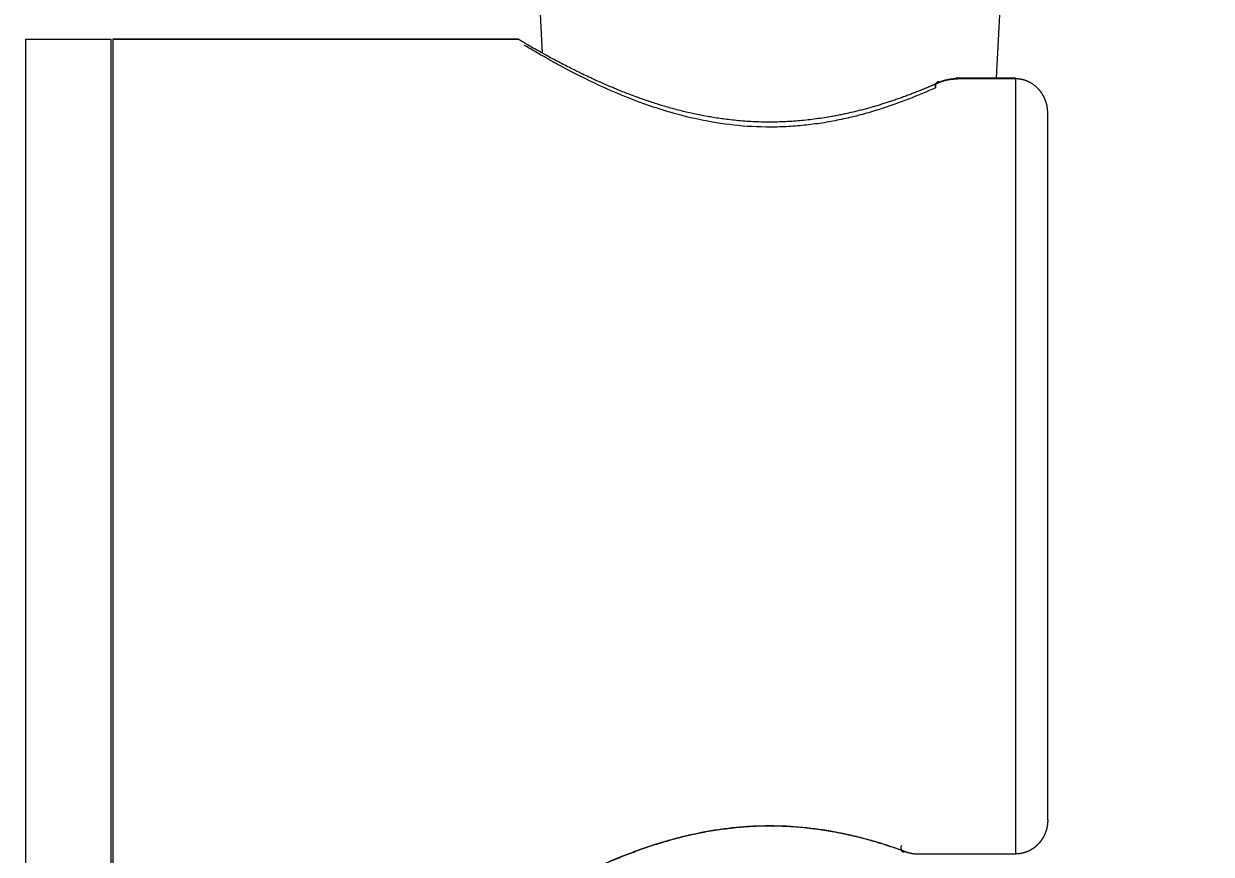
# Model space of a CAD drawing. Header units: millimetres. Extents: x 8883 to 11259, y -10160 to -6800.
# Drawn here: x 9700.2 to 9755.7, y -8601.6 to -8562.7 of the extents above; entities that cross this region are included whole.
import ezdxf

# ---------------------------------------------------------------- set-up
doc = ezdxf.new("R2010")
doc.units = ezdxf.units.MM
doc.layers.add('DIM', color=5, linetype='Continuous', lineweight=13)
doc.styles.add('ARIAL', font='arial.ttf')
doc.dimstyles.get("Standard").update_dxf_attribs({"dimtxt": 15, "dimasz": 15, "dimexe": 0.18, "dimexo": 0.0625, "dimgap": 4, "dimtad": 0, "dimdec": 1, "dimdsep": 46, "dimtxsty": 'ARIAL', "dimcen": 0, "dimclrd": 5, "dimclre": 5, "dimclrt": 5, "dimadec": 0, "dimazin": 0, "dimtfac": 1, "dimtdec": 1, "dimtofl": 0, "dimtmove": 0, "dimatfit": 3, "dimfxl": 1, "dimtolj": 1, "dimtzin": 0, "dimarcsym": 0})

# ---------------------------------------------------------------- blocks, each defined once
blk = doc.blocks.new('*D185')
at = {"layer": 'Defpoints', "color": 0, "transparency": 16777216}
for p in [(9678.596, -7626.145), (9989.37, -9683.127), (10114.894, -9683.127)]:
    blk.add_point(p, dxfattribs=at)
at = {"layer": 'DIM', "color": 5, "lineweight": -2, "transparency": 16777216}
for p, q in [((9678.658, -7626.145), (10115.074, -7626.145)), ((10114.894, -7644.145), (10114.894, -8614.508)), ((10114.894, -9665.127), (10114.894, -8694.764)), ((9989.433, -9683.127), (10115.074, -9683.127))]:
    blk.add_line(p, q, dxfattribs=at)
at = {"layer": 'DIM', "color": 5, "transparency": 16777216}
for points in [[(10111.894, -7644.145), (10117.894, -7644.145), (10114.894, -7626.145)], [(10111.894, -9665.127), (10117.894, -9665.127), (10114.894, -9683.127)]]:
    blk.add_solid(points, dxfattribs=at)
at = {"layer": 'DIM', "color": 5, "transparency": 16777216, "insert": (10114.894, -8654.636), "char_height": 18, "attachment_point": 5, "rotation": 90, "style": 'ARIAL'}
blk.add_mtext('\\A1;(2280)', dxfattribs=at)

msp = doc.modelspace()

# ---------------------------------------------------------------- linework, layer by layer
at = {"linetype": 'Continuous', "lineweight": 18}
for p, q in [((9724.454, -8564.111), (9724.324, -8561.673)), ((9745.865, -8561.712), (9745.674, -8565.279)), ((9700.246, -8563.445), (9704.246, -8563.445)), ((9700.246, -8563.445), (9700.246, -8603.445)), ((9704.246, -8563.445), (9704.246, -8603.445)), ((9723.305, -8563.445), (9704.346, -8563.445)), ((9704.346, -8563.445), (9704.346, -8603.445)), ((9704.346, -8563.445), (9723.305, -8563.445)), ((9704.346, -8563.445), (9704.346, -8603.445)), ((9746.078, -8565.279), (9743.784, -8565.279)), ((9746.078, -8565.279), (9743.846, -8565.279)), ((9746.625, -8565.279), (9746.078, -8565.279)), ((9746.625, -8565.279), (9746.078, -8565.279)), ((9742.124, -8601.584), (9746.596, -8601.584))]:
    msp.add_line(p, q, dxfattribs=at)
at = {"linetype": 'Continuous', "lineweight": 13}
for p, q in [((9746.596, -8565.307), (9743.873, -8565.307)), ((9746.596, -8565.307), (9743.873, -8565.307)), ((9746.596, -8601.584), (9746.596, -8565.307)), ((9746.596, -8601.584), (9746.596, -8565.307)), ((9742.124, -8601.584), (9746.596, -8601.584))]:
    msp.add_line(p, q, dxfattribs=at)
at = {"linetype": 'Continuous', "lineweight": 18}
for points, knots in [([(9743.051, -8565.461), (9743.037, -8565.467), (9743.009, -8565.48), (9742.967, -8565.498), (9742.924, -8565.517), (9742.882, -8565.536), (9742.839, -8565.554), (9742.797, -8565.573), (9742.754, -8565.591), (9742.711, -8565.61), (9742.668, -8565.628), (9742.625, -8565.647), (9742.582, -8565.665), (9742.538, -8565.684), (9742.495, -8565.702), (9742.451, -8565.72), (9742.407, -8565.739), (9742.363, -8565.757), (9742.319, -8565.775), (9742.275, -8565.793), (9742.231, -8565.812), (9742.186, -8565.83), (9742.141, -8565.848), (9742.097, -8565.866), (9742.002, -8565.903), (9741.857, -8565.961), (9741.657, -8566.037), (9741.454, -8566.113), (9741.248, -8566.188), (9741.04, -8566.261), (9740.834, -8566.332), (9740.63, -8566.4), (9740.421, -8566.467), (9740.208, -8566.533), (9739.989, -8566.598), (9739.769, -8566.661), (9739.548, -8566.722), (9739.326, -8566.78), (9739.103, -8566.835), (9738.878, -8566.888), (9738.653, -8566.939), (9738.426, -8566.986), (9738.198, -8567.031), (9737.969, -8567.073), (9737.564, -8567.142), (9736.979, -8567.225), (9736.212, -8567.297), (9735.444, -8567.334), (9734.677, -8567.333), (9733.91, -8567.295), (9733.298, -8567.235), (9732.839, -8567.176), (9732.532, -8567.13), (9732.228, -8567.08), (9731.925, -8567.024), (9731.625, -8566.964), (9731.327, -8566.898), (9731.031, -8566.828), (9730.738, -8566.753), (9730.446, -8566.674), (9730.157, -8566.591), (9729.87, -8566.504), (9729.586, -8566.413), (9729.303, -8566.318), (9729.023, -8566.22), (9728.745, -8566.118), (9728.47, -8566.014), (9728.161, -8565.894), (9727.825, -8565.757), (9727.465, -8565.606), (9727.118, -8565.453), (9726.784, -8565.302), (9726.461, -8565.15), (9726.151, -8565.001), (9725.854, -8564.853), (9725.559, -8564.704), (9725.27, -8564.554), (9724.991, -8564.406), (9724.733, -8564.267), (9724.495, -8564.136), (9724.278, -8564.014), (9724.134, -8563.933), (9724.051, -8563.885), (9724.018, -8563.866), (9723.986, -8563.848), (9723.954, -8563.83), (9723.924, -8563.812), (9723.894, -8563.795), (9723.865, -8563.778), (9723.837, -8563.762), (9723.809, -8563.746), (9723.782, -8563.73), (9723.756, -8563.715), (9723.731, -8563.7), (9723.706, -8563.686), (9723.682, -8563.671), (9723.659, -8563.658), (9723.636, -8563.645), (9723.615, -8563.632), (9723.594, -8563.619), (9723.573, -8563.607), (9723.554, -8563.596), (9723.535, -8563.585), (9723.517, -8563.574), (9723.5, -8563.563), (9723.483, -8563.554), (9723.467, -8563.544), (9723.452, -8563.535), (9723.438, -8563.526), (9723.424, -8563.518), (9723.411, -8563.51), (9723.399, -8563.503), (9723.388, -8563.496), (9723.377, -8563.49), (9723.367, -8563.484), (9723.358, -8563.478), (9723.349, -8563.473), (9723.342, -8563.468), (9723.335, -8563.464), (9723.328, -8563.46), (9723.323, -8563.456), (9723.318, -8563.454), (9723.314, -8563.451), (9723.311, -8563.449), (9723.308, -8563.447), (9723.306, -8563.446), (9723.305, -8563.446), (9723.305, -8563.445), (9723.305, -8563.445)], [0, 0, 0, 0, 0.002135, 0.004267, 0.006396, 0.008523, 0.010648, 0.01277, 0.014889, 0.017007, 0.019122, 0.021235, 0.023345, 0.025454, 0.02756, 0.029664, 0.031767, 0.033867, 0.035965, 0.038061, 0.040156, 0.042248, 0.044339, 0.046428, 0.048515, 0.057523, 0.06656, 0.075632, 0.08474, 0.093773, 0.102615, 0.11127, 0.119742, 0.128734, 0.137665, 0.146539, 0.155361, 0.164133, 0.172861, 0.181549, 0.1902, 0.19882, 0.207412, 0.21598, 0.22453, 0.252624, 0.280271, 0.307646, 0.334926, 0.362294, 0.389927, 0.401219, 0.412511, 0.423814, 0.435139, 0.446497, 0.457898, 0.469352, 0.480869, 0.492459, 0.504133, 0.5159, 0.527768, 0.539749, 0.551849, 0.564079, 0.576445, 0.588957, 0.606397, 0.623792, 0.641164, 0.658534, 0.675926, 0.693359, 0.710857, 0.72844, 0.747899, 0.76721, 0.786403, 0.80551, 0.824561, 0.84359, 0.847042, 0.850489, 0.853931, 0.857368, 0.8608, 0.864228, 0.867651, 0.87107, 0.874486, 0.877897, 0.881306, 0.884711, 0.888112, 0.891511, 0.894908, 0.898302, 0.901693, 0.905083, 0.90847, 0.911856, 0.915241, 0.918624, 0.922007, 0.925388, 0.928769, 0.93215, 0.93553, 0.938911, 0.942292, 0.945673, 0.949054, 0.952437, 0.955821, 0.959206, 0.962592, 0.96598, 0.96937, 0.972762, 0.976157, 0.979554, 0.982954, 0.986356, 0.989762, 0.993171, 0.996584, 1, 1, 1, 1]), ([(9743.051, -8565.461), (9743.037, -8565.467), (9743.009, -8565.48), (9742.967, -8565.498), (9742.924, -8565.517), (9742.882, -8565.536), (9742.839, -8565.554), (9742.797, -8565.573), (9742.754, -8565.591), (9742.711, -8565.61), (9742.668, -8565.628), (9742.625, -8565.647), (9742.582, -8565.665), (9742.538, -8565.684), (9742.495, -8565.702), (9742.451, -8565.72), (9742.407, -8565.739), (9742.363, -8565.757), (9742.319, -8565.775), (9742.275, -8565.793), (9742.231, -8565.812), (9742.186, -8565.83), (9742.141, -8565.848), (9742.097, -8565.866), (9742.002, -8565.903), (9741.857, -8565.961), (9741.657, -8566.037), (9741.454, -8566.113), (9741.248, -8566.188), (9741.04, -8566.261), (9740.834, -8566.332), (9740.63, -8566.4), (9740.421, -8566.467), (9740.208, -8566.533), (9739.989, -8566.598), (9739.769, -8566.661), (9739.548, -8566.722), (9739.326, -8566.78), (9739.103, -8566.835), (9738.878, -8566.888), (9738.653, -8566.939), (9738.426, -8566.986), (9738.198, -8567.031), (9737.969, -8567.073), (9737.564, -8567.142), (9736.979, -8567.225), (9736.212, -8567.297), (9735.444, -8567.334), (9734.677, -8567.333), (9733.91, -8567.295), (9733.298, -8567.235), (9732.839, -8567.176), (9732.532, -8567.13), (9732.228, -8567.08), (9731.925, -8567.024), (9731.625, -8566.964), (9731.327, -8566.898), (9731.031, -8566.828), (9730.738, -8566.753), (9730.446, -8566.674), (9730.157, -8566.591), (9729.87, -8566.504), (9729.586, -8566.413), (9729.303, -8566.318), (9729.023, -8566.22), (9728.745, -8566.118), (9728.47, -8566.014), (9728.161, -8565.894), (9727.825, -8565.757), (9727.465, -8565.606), (9727.118, -8565.453), (9726.783, -8565.301), (9726.461, -8565.15), (9726.151, -8565.001), (9725.853, -8564.853), (9725.559, -8564.703), (9725.27, -8564.554), (9724.991, -8564.406), (9724.733, -8564.267), (9724.495, -8564.136), (9724.277, -8564.014), (9724.134, -8563.933), (9724.05, -8563.885), (9724.018, -8563.866), (9723.986, -8563.848), (9723.954, -8563.83), (9723.924, -8563.812), (9723.894, -8563.795), (9723.865, -8563.778), (9723.837, -8563.762), (9723.809, -8563.746), (9723.782, -8563.73), (9723.756, -8563.715), (9723.73, -8563.7), (9723.706, -8563.685), (9723.682, -8563.671), (9723.659, -8563.658), (9723.636, -8563.645), (9723.615, -8563.632), (9723.594, -8563.619), (9723.573, -8563.607), (9723.554, -8563.596), (9723.535, -8563.585), (9723.517, -8563.574), (9723.5, -8563.563), (9723.483, -8563.554), (9723.467, -8563.544), (9723.452, -8563.535), (9723.438, -8563.526), (9723.424, -8563.518), (9723.411, -8563.51), (9723.399, -8563.503), (9723.388, -8563.496), (9723.377, -8563.49), (9723.367, -8563.484), (9723.358, -8563.478), (9723.349, -8563.473), (9723.342, -8563.468), (9723.335, -8563.464), (9723.328, -8563.46), (9723.323, -8563.456), (9723.318, -8563.454), (9723.314, -8563.451), (9723.311, -8563.449), (9723.308, -8563.447), (9723.306, -8563.446), (9723.305, -8563.446), (9723.305, -8563.445), (9723.305, -8563.445)], [0, 0, 0, 0, 0.002135, 0.004267, 0.006396, 0.008523, 0.010648, 0.01277, 0.014889, 0.017007, 0.019122, 0.021235, 0.023345, 0.025454, 0.02756, 0.029664, 0.031767, 0.033867, 0.035965, 0.038061, 0.040156, 0.042248, 0.044339, 0.046428, 0.048515, 0.057522, 0.06656, 0.075631, 0.08474, 0.093772, 0.102615, 0.11127, 0.119742, 0.128734, 0.137665, 0.146539, 0.155361, 0.164133, 0.172861, 0.181549, 0.1902, 0.198819, 0.207411, 0.21598, 0.22453, 0.252624, 0.280271, 0.307646, 0.334926, 0.362294, 0.389927, 0.401218, 0.41251, 0.423814, 0.435139, 0.446497, 0.457897, 0.469351, 0.480868, 0.492459, 0.504132, 0.515899, 0.527768, 0.539748, 0.551849, 0.564078, 0.576445, 0.588957, 0.606398, 0.623795, 0.641168, 0.658541, 0.675934, 0.693369, 0.710868, 0.728453, 0.747913, 0.767225, 0.786418, 0.805526, 0.824578, 0.843608, 0.84706, 0.850506, 0.853947, 0.857384, 0.860815, 0.864243, 0.867666, 0.871085, 0.8745, 0.877911, 0.881319, 0.884723, 0.888125, 0.891523, 0.894919, 0.898313, 0.901704, 0.905093, 0.90848, 0.911866, 0.91525, 0.918633, 0.922015, 0.925397, 0.928777, 0.932157, 0.935537, 0.938917, 0.942298, 0.945679, 0.94906, 0.952442, 0.955825, 0.95921, 0.962596, 0.965984, 0.969374, 0.972765, 0.976159, 0.979556, 0.982955, 0.986358, 0.989763, 0.993172, 0.996584, 1, 1, 1, 1]), ([(9742.847, -8565.721), (9742.449, -8565.901), (9742.025, -8566.082), (9741.13, -8566.429), (9740.66, -8566.597), (9739.924, -8566.828), (9739.674, -8566.901), (9739.163, -8567.039), (9738.903, -8567.104), (9738.375, -8567.222), (9738.107, -8567.276), (9737.564, -8567.371), (9737.289, -8567.413), (9736.733, -8567.481), (9736.453, -8567.508), (9735.89, -8567.548), (9735.607, -8567.56), (9734.756, -8567.572), (9734.188, -8567.549), (9733.068, -8567.443), (9732.516, -8567.36), (9731.443, -8567.147), (9730.922, -8567.017), (9730.169, -8566.798), (9729.923, -8566.721), (9729.442, -8566.562), (9729.207, -8566.479), (9728.518, -8566.224), (9728.081, -8566.045), (9727.257, -8565.686), (9726.87, -8565.505), (9726.151, -8565.153), (9725.818, -8564.982), (9725.365, -8564.742), (9725.222, -8564.664), (9724.952, -8564.516), (9724.698, -8564.375), (9724.479, -8564.25), (9724.278, -8564.134), (9724.186, -8564.081), (9723.94, -8563.937), (9723.815, -8563.862), (9723.647, -8563.762), (9723.605, -8563.736), (9723.605, -8563.736)], [0, 0, 0, 0, 0.0625, 0.0625, 0.125, 0.125, 0.15625, 0.15625, 0.1875, 0.1875, 0.21875, 0.21875, 0.25, 0.25, 0.28125, 0.28125, 0.3125, 0.3125, 0.375, 0.375, 0.4375, 0.4375, 0.5, 0.5, 0.53125, 0.53125, 0.5625, 0.5625, 0.625, 0.625, 0.6875, 0.6875, 0.75, 0.75, 0.78125, 0.78125, 0.8125, 0.84375, 0.84375, 0.875, 0.875, 0.9375, 0.9375, 1, 1, 1, 1]), ([(9742.847, -8565.721), (9742.449, -8565.901), (9742.025, -8566.082), (9741.13, -8566.429), (9740.66, -8566.597), (9739.924, -8566.828), (9739.674, -8566.901), (9739.163, -8567.039), (9738.903, -8567.104), (9738.375, -8567.222), (9738.107, -8567.276), (9737.564, -8567.371), (9737.289, -8567.413), (9736.733, -8567.481), (9736.453, -8567.508), (9735.89, -8567.548), (9735.607, -8567.56), (9734.756, -8567.572), (9734.188, -8567.549), (9733.068, -8567.443), (9732.516, -8567.36), (9731.443, -8567.147), (9730.922, -8567.017), (9730.169, -8566.798), (9729.923, -8566.721), (9729.442, -8566.562), (9729.207, -8566.479), (9728.518, -8566.224), (9728.081, -8566.045), (9727.257, -8565.686), (9726.87, -8565.505), (9726.151, -8565.153), (9725.818, -8564.982), (9725.365, -8564.742), (9725.222, -8564.664), (9724.952, -8564.516), (9724.698, -8564.375), (9724.479, -8564.25), (9724.278, -8564.134), (9724.186, -8564.081), (9723.94, -8563.937), (9723.815, -8563.862), (9723.647, -8563.762), (9723.605, -8563.736), (9723.605, -8563.736)], [0, 0, 0, 0, 0.0625, 0.0625, 0.125, 0.125, 0.15625, 0.15625, 0.1875, 0.1875, 0.21875, 0.21875, 0.25, 0.25, 0.28125, 0.28125, 0.3125, 0.3125, 0.375, 0.375, 0.4375, 0.4375, 0.5, 0.5, 0.53125, 0.53125, 0.5625, 0.5625, 0.625, 0.625, 0.6875, 0.6875, 0.75, 0.75, 0.78125, 0.78125, 0.8125, 0.84375, 0.84375, 0.875, 0.875, 0.9375, 0.9375, 1, 1, 1, 1]), ([(9743.051, -8565.461), (9743.054, -8565.459), (9743.063, -8565.456), (9743.078, -8565.449), (9743.098, -8565.441), (9743.123, -8565.431), (9743.152, -8565.42), (9743.188, -8565.408), (9743.231, -8565.395), (9743.281, -8565.381), (9743.333, -8565.368), (9743.382, -8565.357), (9743.423, -8565.349), (9743.458, -8565.342), (9743.489, -8565.337), (9743.52, -8565.333), (9743.551, -8565.328), (9743.582, -8565.324), (9743.614, -8565.321), (9743.646, -8565.318), (9743.678, -8565.315), (9743.71, -8565.313), (9743.742, -8565.311), (9743.775, -8565.309), (9743.807, -8565.308), (9743.84, -8565.307), (9743.862, -8565.307), (9743.873, -8565.307)], [0, 0, 0, 0, 0.016713, 0.039871, 0.069465, 0.105483, 0.147907, 0.196718, 0.251893, 0.323236, 0.38877, 0.448526, 0.502537, 0.538138, 0.573723, 0.609292, 0.644848, 0.68039, 0.71592, 0.75144, 0.786951, 0.822455, 0.857957, 0.89346, 0.928967, 0.964481, 1, 1, 1, 1]), ([(9743.873, -8565.307), (9743.866, -8565.307), (9743.853, -8565.307), (9743.834, -8565.307), (9743.815, -8565.308), (9743.796, -8565.308), (9743.777, -8565.309), (9743.758, -8565.309), (9743.739, -8565.31), (9743.721, -8565.311), (9743.703, -8565.312), (9743.684, -8565.313), (9743.666, -8565.314), (9743.648, -8565.316), (9743.631, -8565.317), (9743.613, -8565.319), (9743.596, -8565.321), (9743.578, -8565.322), (9743.561, -8565.324), (9743.544, -8565.326), (9743.528, -8565.329), (9743.511, -8565.331), (9743.494, -8565.333), (9743.478, -8565.336), (9743.462, -8565.338), (9743.44, -8565.342), (9743.414, -8565.347), (9743.382, -8565.354), (9743.351, -8565.361), (9743.319, -8565.368), (9743.288, -8565.376), (9743.258, -8565.385), (9743.227, -8565.394), (9743.197, -8565.404), (9743.167, -8565.414), (9743.138, -8565.425), (9743.108, -8565.436), (9743.079, -8565.448), (9743.06, -8565.457), (9743.051, -8565.461)], [0, 0, 0, 0, 0.02114, 0.042123, 0.062952, 0.083631, 0.104167, 0.124563, 0.144823, 0.164954, 0.184959, 0.204844, 0.224614, 0.244275, 0.263831, 0.283287, 0.302651, 0.321926, 0.341118, 0.360235, 0.37928, 0.39826, 0.417181, 0.436049, 0.45487, 0.473649, 0.511369, 0.549395, 0.587774, 0.626549, 0.665764, 0.70546, 0.745679, 0.786457, 0.827834, 0.869843, 0.912519, 0.955894, 1, 1, 1, 1]), ([(9748.096, -8566.912), (9748.096, -8566.905), (9748.096, -8566.892), (9748.095, -8566.873), (9748.095, -8566.854), (9748.094, -8566.835), (9748.093, -8566.815), (9748.092, -8566.797), (9748.09, -8566.778), (9748.089, -8566.759), (9748.087, -8566.74), (9748.085, -8566.722), (9748.083, -8566.703), (9748.081, -8566.685), (9748.078, -8566.667), (9748.075, -8566.649), (9748.072, -8566.631), (9748.069, -8566.613), (9748.066, -8566.595), (9748.063, -8566.577), (9748.059, -8566.56), (9748.055, -8566.542), (9748.052, -8566.525), (9748.048, -8566.508), (9748.043, -8566.491), (9748.039, -8566.474), (9748.034, -8566.457), (9748.03, -8566.441), (9748.025, -8566.424), (9748.02, -8566.408), (9748.015, -8566.392), (9748.01, -8566.376), (9748.004, -8566.36), (9747.999, -8566.344), (9747.993, -8566.328), (9747.987, -8566.313), (9747.982, -8566.298), (9747.976, -8566.282), (9747.97, -8566.267), (9747.963, -8566.252), (9747.957, -8566.238), (9747.951, -8566.223), (9747.944, -8566.208), (9747.937, -8566.194), (9747.931, -8566.18), (9747.924, -8566.166), (9747.917, -8566.152), (9747.91, -8566.138), (9747.903, -8566.124), (9747.896, -8566.111), (9747.888, -8566.097), (9747.881, -8566.084), (9747.874, -8566.071), (9747.866, -8566.058), (9747.859, -8566.045), (9747.851, -8566.033), (9747.843, -8566.02), (9747.836, -8566.008), (9747.828, -8565.996), (9747.82, -8565.984), (9747.812, -8565.972), (9747.804, -8565.96), (9747.796, -8565.948), (9747.788, -8565.937), (9747.78, -8565.926), (9747.771, -8565.914), (9747.763, -8565.903), (9747.755, -8565.892), (9747.746, -8565.882), (9747.738, -8565.871), (9747.73, -8565.861), (9747.721, -8565.85), (9747.713, -8565.84), (9747.704, -8565.83), (9747.696, -8565.82), (9747.687, -8565.81), (9747.672, -8565.793), (9747.65, -8565.77), (9747.621, -8565.74), (9747.592, -8565.711), (9747.561, -8565.683), (9747.53, -8565.656), (9747.498, -8565.63), (9747.466, -8565.604), (9747.434, -8565.58), (9747.4, -8565.557), (9747.367, -8565.535), (9747.332, -8565.514), (9747.298, -8565.493), (9747.263, -8565.474), (9747.228, -8565.456), (9747.192, -8565.439), (9747.156, -8565.423), (9747.119, -8565.408), (9747.083, -8565.394), (9747.046, -8565.381), (9747.009, -8565.369), (9746.972, -8565.358), (9746.935, -8565.349), (9746.897, -8565.34), (9746.859, -8565.332), (9746.822, -8565.325), (9746.784, -8565.32), (9746.746, -8565.315), (9746.709, -8565.312), (9746.671, -8565.309), (9746.633, -8565.307), (9746.608, -8565.307), (9746.596, -8565.307)], [0, 0, 0, 0, 0.00799, 0.015944, 0.023861, 0.031742, 0.039587, 0.047396, 0.055168, 0.062904, 0.070604, 0.078267, 0.085894, 0.093485, 0.101039, 0.108556, 0.116038, 0.123482, 0.130891, 0.138263, 0.145598, 0.152897, 0.160159, 0.167385, 0.174575, 0.181727, 0.188844, 0.195923, 0.202967, 0.209973, 0.216943, 0.223877, 0.230773, 0.237634, 0.244457, 0.251244, 0.257995, 0.264708, 0.271385, 0.278026, 0.28463, 0.291197, 0.297727, 0.304221, 0.310678, 0.317099, 0.323483, 0.32983, 0.336141, 0.342415, 0.348652, 0.354853, 0.361017, 0.367144, 0.373235, 0.379289, 0.385307, 0.391288, 0.397232, 0.40314, 0.409011, 0.414846, 0.420644, 0.426406, 0.432131, 0.437819, 0.443471, 0.449086, 0.454666, 0.460208, 0.465714, 0.471184, 0.476617, 0.482014, 0.487375, 0.492699, 0.497987, 0.515161, 0.532261, 0.549286, 0.566238, 0.583117, 0.599925, 0.616661, 0.633328, 0.649926, 0.666457, 0.68292, 0.699318, 0.715651, 0.731921, 0.748128, 0.764274, 0.78036, 0.796387, 0.812357, 0.828271, 0.84413, 0.859935, 0.875688, 0.89139, 0.907043, 0.922647, 0.938205, 0.953718, 0.969187, 0.984614, 1, 1, 1, 1]), ([(9748.096, -8566.912), (9748.096, -8566.905), (9748.096, -8566.892), (9748.095, -8566.873), (9748.095, -8566.854), (9748.094, -8566.835), (9748.093, -8566.815), (9748.092, -8566.797), (9748.09, -8566.778), (9748.089, -8566.759), (9748.087, -8566.74), (9748.085, -8566.722), (9748.083, -8566.703), (9748.081, -8566.685), (9748.078, -8566.667), (9748.075, -8566.649), (9748.072, -8566.631), (9748.069, -8566.613), (9748.066, -8566.595), (9748.063, -8566.577), (9748.059, -8566.56), (9748.055, -8566.542), (9748.052, -8566.525), (9748.048, -8566.508), (9748.043, -8566.491), (9748.039, -8566.474), (9748.034, -8566.457), (9748.03, -8566.441), (9748.025, -8566.424), (9748.02, -8566.408), (9748.015, -8566.392), (9748.01, -8566.376), (9748.004, -8566.36), (9747.999, -8566.344), (9747.993, -8566.328), (9747.987, -8566.313), (9747.982, -8566.298), (9747.976, -8566.282), (9747.97, -8566.267), (9747.963, -8566.252), (9747.957, -8566.238), (9747.951, -8566.223), (9747.944, -8566.208), (9747.937, -8566.194), (9747.931, -8566.18), (9747.924, -8566.166), (9747.917, -8566.152), (9747.91, -8566.138), (9747.903, -8566.124), (9747.896, -8566.111), (9747.888, -8566.097), (9747.881, -8566.084), (9747.874, -8566.071), (9747.866, -8566.058), (9747.859, -8566.045), (9747.851, -8566.033), (9747.843, -8566.02), (9747.836, -8566.008), (9747.828, -8565.996), (9747.82, -8565.984), (9747.812, -8565.972), (9747.804, -8565.96), (9747.796, -8565.948), (9747.788, -8565.937), (9747.78, -8565.926), (9747.771, -8565.914), (9747.763, -8565.903), (9747.755, -8565.892), (9747.746, -8565.882), (9747.738, -8565.871), (9747.73, -8565.861), (9747.721, -8565.85), (9747.713, -8565.84), (9747.704, -8565.83), (9747.696, -8565.82), (9747.687, -8565.81), (9747.672, -8565.793), (9747.65, -8565.77), (9747.621, -8565.74), (9747.592, -8565.711), (9747.561, -8565.683), (9747.53, -8565.656), (9747.498, -8565.63), (9747.466, -8565.604), (9747.434, -8565.58), (9747.4, -8565.557), (9747.367, -8565.535), (9747.332, -8565.514), (9747.298, -8565.493), (9747.263, -8565.474), (9747.228, -8565.456), (9747.192, -8565.439), (9747.156, -8565.423), (9747.119, -8565.408), (9747.083, -8565.394), (9747.046, -8565.381), (9747.009, -8565.369), (9746.972, -8565.358), (9746.935, -8565.349), (9746.897, -8565.34), (9746.859, -8565.332), (9746.822, -8565.325), (9746.784, -8565.32), (9746.746, -8565.315), (9746.709, -8565.312), (9746.671, -8565.309), (9746.633, -8565.307), (9746.608, -8565.307), (9746.596, -8565.307)], [0, 0, 0, 0, 0.00799, 0.015944, 0.023861, 0.031742, 0.039587, 0.047396, 0.055168, 0.062904, 0.070604, 0.078267, 0.085894, 0.093485, 0.101039, 0.108556, 0.116038, 0.123482, 0.130891, 0.138263, 0.145598, 0.152897, 0.160159, 0.167385, 0.174575, 0.181727, 0.188844, 0.195923, 0.202967, 0.209973, 0.216943, 0.223877, 0.230773, 0.237634, 0.244457, 0.251244, 0.257995, 0.264708, 0.271385, 0.278026, 0.28463, 0.291197, 0.297727, 0.304221, 0.310678, 0.317099, 0.323483, 0.32983, 0.336141, 0.342415, 0.348652, 0.354853, 0.361017, 0.367144, 0.373235, 0.379289, 0.385307, 0.391288, 0.397232, 0.40314, 0.409011, 0.414846, 0.420644, 0.426406, 0.432131, 0.437819, 0.443471, 0.449086, 0.454666, 0.460208, 0.465714, 0.471184, 0.476617, 0.482014, 0.487375, 0.492699, 0.497987, 0.515161, 0.532261, 0.549286, 0.566238, 0.583117, 0.599925, 0.616661, 0.633328, 0.649926, 0.666457, 0.68292, 0.699318, 0.715651, 0.731921, 0.748128, 0.764274, 0.78036, 0.796387, 0.812357, 0.828271, 0.84413, 0.859935, 0.875688, 0.89139, 0.907043, 0.922647, 0.938205, 0.953718, 0.969187, 0.984614, 1, 1, 1, 1]), ([(9748.096, -8599.979), (9748.096, -8599.986), (9748.095, -8600), (9748.095, -8600.021), (9748.094, -8600.042), (9748.094, -8600.063), (9748.092, -8600.083), (9748.091, -8600.104), (9748.089, -8600.125), (9748.088, -8600.145), (9748.086, -8600.165), (9748.083, -8600.186), (9748.081, -8600.206), (9748.078, -8600.226), (9748.075, -8600.246), (9748.072, -8600.266), (9748.068, -8600.285), (9748.065, -8600.305), (9748.061, -8600.324), (9748.057, -8600.344), (9748.052, -8600.363), (9748.048, -8600.382), (9748.043, -8600.401), (9748.038, -8600.42), (9748.033, -8600.439), (9748.028, -8600.457), (9748.022, -8600.476), (9748.017, -8600.494), (9748.011, -8600.513), (9748.005, -8600.531), (9747.999, -8600.549), (9747.992, -8600.566), (9747.986, -8600.584), (9747.979, -8600.602), (9747.972, -8600.619), (9747.965, -8600.636), (9747.958, -8600.653), (9747.95, -8600.67), (9747.943, -8600.687), (9747.935, -8600.704), (9747.927, -8600.72), (9747.919, -8600.736), (9747.911, -8600.753), (9747.903, -8600.769), (9747.894, -8600.784), (9747.886, -8600.8), (9747.877, -8600.816), (9747.868, -8600.831), (9747.859, -8600.846), (9747.85, -8600.861), (9747.841, -8600.876), (9747.831, -8600.891), (9747.822, -8600.906), (9747.812, -8600.92), (9747.803, -8600.934), (9747.793, -8600.949), (9747.783, -8600.962), (9747.773, -8600.976), (9747.763, -8600.99), (9747.752, -8601.003), (9747.742, -8601.017), (9747.732, -8601.03), (9747.721, -8601.043), (9747.711, -8601.055), (9747.7, -8601.068), (9747.689, -8601.08), (9747.678, -8601.093), (9747.667, -8601.105), (9747.656, -8601.117), (9747.645, -8601.128), (9747.634, -8601.14), (9747.623, -8601.151), (9747.611, -8601.163), (9747.6, -8601.174), (9747.588, -8601.185), (9747.577, -8601.195), (9747.565, -8601.206), (9747.554, -8601.216), (9747.542, -8601.227), (9747.53, -8601.237), (9747.519, -8601.247), (9747.507, -8601.256), (9747.495, -8601.266), (9747.483, -8601.275), (9747.471, -8601.284), (9747.459, -8601.294), (9747.447, -8601.302), (9747.435, -8601.311), (9747.423, -8601.32), (9747.411, -8601.328), (9747.399, -8601.336), (9747.387, -8601.345), (9747.375, -8601.352), (9747.363, -8601.36), (9747.351, -8601.368), (9747.338, -8601.375), (9747.326, -8601.383), (9747.314, -8601.39), (9747.302, -8601.397), (9747.29, -8601.404), (9747.278, -8601.41), (9747.266, -8601.417), (9747.253, -8601.423), (9747.241, -8601.429), (9747.229, -8601.435), (9747.217, -8601.441), (9747.205, -8601.447), (9747.193, -8601.453), (9747.181, -8601.458), (9747.169, -8601.464), (9747.157, -8601.469), (9747.145, -8601.474), (9747.133, -8601.479), (9747.121, -8601.484), (9747.109, -8601.488), (9747.097, -8601.493), (9747.085, -8601.497), (9747.073, -8601.502), (9747.061, -8601.506), (9747.049, -8601.51), (9747.038, -8601.514), (9747.026, -8601.517), (9747.014, -8601.521), (9747.003, -8601.524), (9746.991, -8601.528), (9746.98, -8601.531), (9746.968, -8601.534), (9746.957, -8601.537), (9746.945, -8601.54), (9746.934, -8601.543), (9746.923, -8601.546), (9746.912, -8601.548), (9746.9, -8601.551), (9746.889, -8601.553), (9746.878, -8601.556), (9746.867, -8601.558), (9746.856, -8601.56), (9746.845, -8601.562), (9746.835, -8601.564), (9746.824, -8601.565), (9746.813, -8601.567), (9746.803, -8601.569), (9746.792, -8601.57), (9746.782, -8601.572), (9746.771, -8601.573), (9746.761, -8601.574), (9746.75, -8601.575), (9746.74, -8601.576), (9746.73, -8601.577), (9746.72, -8601.578), (9746.71, -8601.579), (9746.7, -8601.58), (9746.69, -8601.58), (9746.68, -8601.581), (9746.671, -8601.582), (9746.661, -8601.582), (9746.651, -8601.582), (9746.642, -8601.583), (9746.632, -8601.583), (9746.623, -8601.583), (9746.614, -8601.583), (9746.605, -8601.584), (9746.599, -8601.584), (9746.596, -8601.584)], [0, 0, 0, 0, 0.008637, 0.017245, 0.025823, 0.034371, 0.042889, 0.051376, 0.059834, 0.068261, 0.076658, 0.085024, 0.09336, 0.101665, 0.10994, 0.118184, 0.126397, 0.13458, 0.142732, 0.150853, 0.158944, 0.167004, 0.175033, 0.183032, 0.191, 0.198938, 0.206845, 0.214722, 0.222568, 0.230384, 0.238169, 0.245925, 0.25365, 0.261345, 0.26901, 0.276646, 0.284251, 0.291827, 0.299374, 0.306891, 0.314378, 0.321837, 0.329266, 0.336667, 0.344038, 0.35138, 0.358693, 0.365976, 0.37323, 0.380454, 0.387648, 0.394813, 0.401947, 0.409052, 0.416126, 0.42317, 0.430185, 0.437169, 0.444123, 0.451047, 0.457942, 0.464806, 0.471639, 0.478443, 0.485218, 0.491962, 0.498676, 0.505361, 0.512015, 0.518641, 0.525236, 0.531803, 0.53834, 0.544847, 0.551324, 0.557772, 0.564189, 0.570576, 0.576933, 0.58326, 0.589556, 0.595822, 0.602057, 0.608262, 0.614436, 0.620579, 0.626691, 0.632772, 0.638823, 0.644842, 0.650831, 0.656789, 0.662715, 0.668611, 0.674476, 0.68031, 0.686113, 0.691886, 0.697627, 0.703338, 0.709018, 0.714667, 0.720285, 0.725873, 0.73143, 0.736956, 0.742452, 0.747916, 0.75335, 0.758752, 0.764123, 0.769463, 0.774772, 0.78005, 0.785296, 0.790511, 0.795694, 0.800846, 0.805967, 0.811056, 0.816113, 0.82114, 0.826134, 0.831097, 0.836029, 0.840929, 0.845797, 0.850634, 0.855439, 0.860213, 0.864955, 0.869666, 0.874345, 0.878992, 0.883608, 0.888193, 0.892746, 0.897267, 0.901758, 0.906216, 0.910644, 0.91504, 0.919404, 0.923737, 0.928038, 0.932307, 0.936545, 0.94075, 0.944924, 0.949067, 0.953177, 0.957255, 0.961302, 0.965316, 0.969298, 0.973248, 0.977167, 0.981053, 0.984906, 0.988728, 0.992518, 0.996275, 1, 1, 1, 1]), ([(9748.096, -8599.979), (9748.096, -8599.986), (9748.095, -8600), (9748.095, -8600.021), (9748.094, -8600.042), (9748.094, -8600.063), (9748.092, -8600.083), (9748.091, -8600.104), (9748.089, -8600.125), (9748.088, -8600.145), (9748.086, -8600.165), (9748.083, -8600.186), (9748.081, -8600.206), (9748.078, -8600.226), (9748.075, -8600.246), (9748.072, -8600.266), (9748.068, -8600.285), (9748.065, -8600.305), (9748.061, -8600.324), (9748.057, -8600.344), (9748.052, -8600.363), (9748.048, -8600.382), (9748.043, -8600.401), (9748.038, -8600.42), (9748.033, -8600.439), (9748.028, -8600.457), (9748.022, -8600.476), (9748.017, -8600.494), (9748.011, -8600.513), (9748.005, -8600.531), (9747.999, -8600.549), (9747.992, -8600.566), (9747.986, -8600.584), (9747.979, -8600.602), (9747.972, -8600.619), (9747.965, -8600.636), (9747.958, -8600.653), (9747.95, -8600.67), (9747.943, -8600.687), (9747.935, -8600.704), (9747.927, -8600.72), (9747.919, -8600.736), (9747.911, -8600.753), (9747.903, -8600.769), (9747.894, -8600.784), (9747.886, -8600.8), (9747.877, -8600.816), (9747.868, -8600.831), (9747.859, -8600.846), (9747.85, -8600.861), (9747.841, -8600.876), (9747.831, -8600.891), (9747.822, -8600.906), (9747.812, -8600.92), (9747.803, -8600.934), (9747.793, -8600.949), (9747.783, -8600.962), (9747.773, -8600.976), (9747.763, -8600.99), (9747.752, -8601.003), (9747.742, -8601.017), (9747.732, -8601.03), (9747.721, -8601.043), (9747.711, -8601.055), (9747.7, -8601.068), (9747.689, -8601.08), (9747.678, -8601.093), (9747.667, -8601.105), (9747.656, -8601.117), (9747.645, -8601.128), (9747.634, -8601.14), (9747.623, -8601.151), (9747.611, -8601.163), (9747.6, -8601.174), (9747.588, -8601.185), (9747.577, -8601.195), (9747.565, -8601.206), (9747.554, -8601.216), (9747.542, -8601.227), (9747.53, -8601.237), (9747.519, -8601.247), (9747.507, -8601.256), (9747.495, -8601.266), (9747.483, -8601.275), (9747.471, -8601.284), (9747.459, -8601.294), (9747.447, -8601.302), (9747.435, -8601.311), (9747.423, -8601.32), (9747.411, -8601.328), (9747.399, -8601.336), (9747.387, -8601.345), (9747.375, -8601.352), (9747.363, -8601.36), (9747.351, -8601.368), (9747.338, -8601.375), (9747.326, -8601.383), (9747.314, -8601.39), (9747.302, -8601.397), (9747.29, -8601.404), (9747.278, -8601.41), (9747.266, -8601.417), (9747.253, -8601.423), (9747.241, -8601.429), (9747.229, -8601.435), (9747.217, -8601.441), (9747.205, -8601.447), (9747.193, -8601.453), (9747.181, -8601.458), (9747.169, -8601.464), (9747.157, -8601.469), (9747.145, -8601.474), (9747.133, -8601.479), (9747.121, -8601.484), (9747.109, -8601.488), (9747.097, -8601.493), (9747.085, -8601.497), (9747.073, -8601.502), (9747.061, -8601.506), (9747.049, -8601.51), (9747.038, -8601.514), (9747.026, -8601.517), (9747.014, -8601.521), (9747.003, -8601.524), (9746.991, -8601.528), (9746.98, -8601.531), (9746.968, -8601.534), (9746.957, -8601.537), (9746.945, -8601.54), (9746.934, -8601.543), (9746.923, -8601.546), (9746.912, -8601.548), (9746.9, -8601.551), (9746.889, -8601.553), (9746.878, -8601.556), (9746.867, -8601.558), (9746.856, -8601.56), (9746.845, -8601.562), (9746.835, -8601.564), (9746.824, -8601.565), (9746.813, -8601.567), (9746.803, -8601.569), (9746.792, -8601.57), (9746.782, -8601.572), (9746.771, -8601.573), (9746.761, -8601.574), (9746.75, -8601.575), (9746.74, -8601.576), (9746.73, -8601.577), (9746.72, -8601.578), (9746.71, -8601.579), (9746.7, -8601.58), (9746.69, -8601.58), (9746.68, -8601.581), (9746.671, -8601.582), (9746.661, -8601.582), (9746.651, -8601.582), (9746.642, -8601.583), (9746.632, -8601.583), (9746.623, -8601.583), (9746.614, -8601.583), (9746.605, -8601.584), (9746.599, -8601.584), (9746.596, -8601.584)], [0, 0, 0, 0, 0.008637, 0.017245, 0.025823, 0.034371, 0.042889, 0.051376, 0.059834, 0.068261, 0.076658, 0.085024, 0.09336, 0.101665, 0.10994, 0.118184, 0.126397, 0.13458, 0.142732, 0.150853, 0.158944, 0.167004, 0.175033, 0.183032, 0.191, 0.198938, 0.206845, 0.214722, 0.222568, 0.230384, 0.238169, 0.245925, 0.25365, 0.261345, 0.26901, 0.276646, 0.284251, 0.291827, 0.299374, 0.306891, 0.314378, 0.321837, 0.329266, 0.336667, 0.344038, 0.35138, 0.358693, 0.365976, 0.37323, 0.380454, 0.387648, 0.394813, 0.401947, 0.409052, 0.416126, 0.42317, 0.430185, 0.437169, 0.444123, 0.451047, 0.457942, 0.464806, 0.471639, 0.478443, 0.485218, 0.491962, 0.498676, 0.505361, 0.512015, 0.518641, 0.525236, 0.531803, 0.53834, 0.544847, 0.551324, 0.557772, 0.564189, 0.570576, 0.576933, 0.58326, 0.589556, 0.595822, 0.602057, 0.608262, 0.614436, 0.620579, 0.626691, 0.632772, 0.638823, 0.644842, 0.650831, 0.656789, 0.662715, 0.668611, 0.674476, 0.68031, 0.686113, 0.691886, 0.697627, 0.703338, 0.709018, 0.714667, 0.720285, 0.725873, 0.73143, 0.736956, 0.742452, 0.747916, 0.75335, 0.758752, 0.764123, 0.769463, 0.774772, 0.78005, 0.785296, 0.790511, 0.795694, 0.800846, 0.805967, 0.811056, 0.816113, 0.82114, 0.826134, 0.831097, 0.836029, 0.840929, 0.845797, 0.850634, 0.855439, 0.860213, 0.864955, 0.869666, 0.874345, 0.878992, 0.883608, 0.888193, 0.892746, 0.897267, 0.901758, 0.906216, 0.910644, 0.91504, 0.919404, 0.923737, 0.928038, 0.932307, 0.936545, 0.94075, 0.944924, 0.949067, 0.953177, 0.957255, 0.961302, 0.965316, 0.969298, 0.973248, 0.977167, 0.981053, 0.984906, 0.988728, 0.992518, 0.996275, 1, 1, 1, 1]), ([(9741.414, -8601.47), (9740.998, -8601.317), (9740.559, -8601.169), (9739.875, -8600.965), (9739.643, -8600.9), (9739.171, -8600.778), (9738.931, -8600.721), (9738.202, -8600.562), (9737.703, -8600.474), (9736.693, -8600.343), (9736.182, -8600.3), (9735.161, -8600.263), (9734.652, -8600.27), (9733.901, -8600.313), (9733.653, -8600.333), (9733.163, -8600.384), (9732.921, -8600.415), (9732.443, -8600.485), (9732.208, -8600.525), (9731.747, -8600.612), (9731.294, -8600.708), (9730.859, -8600.816), (9730.54, -8600.902), (9730.382, -8600.945), (9730.201, -8600.997), (9730.112, -8601.024), (9730.067, -8601.037), (9730.045, -8601.044), (9730.036, -8601.046), (9730.029, -8601.048), (9730.026, -8601.049), (9729.623, -8601.171), (9729.245, -8601.298), (9728.531, -8601.556), (9728.196, -8601.688), (9727.569, -8601.946), (9727.278, -8602.073), (9726.875, -8602.257), (9726.746, -8602.317), (9726.561, -8602.404), (9726.471, -8602.447), (9726.369, -8602.496), (9726.32, -8602.52), (9726.295, -8602.533), (9726.283, -8602.539), (9726.276, -8602.542), (9726.274, -8602.543), (9726.272, -8602.544), (9726.271, -8602.544), (9726.161, -8602.598), (9726.053, -8602.652), (9725.84, -8602.758), (9725.736, -8602.811), (9725.535, -8602.914), (9725.437, -8602.965), (9725.252, -8603.061), (9725.164, -8603.107), (9725.002, -8603.194), (9724.927, -8603.234), (9724.794, -8603.305), (9724.736, -8603.337), (9724.64, -8603.389), (9724.602, -8603.409), (9724.55, -8603.438), (9724.536, -8603.445), (9724.536, -8603.445)], [0, 0, 0, 0, 0.0625, 0.0625, 0.09375, 0.09375, 0.125, 0.125, 0.1875, 0.1875, 0.25, 0.25, 0.3125, 0.3125, 0.34375, 0.34375, 0.375, 0.375, 0.40625, 0.40625, 0.4375, 0.46875, 0.46875, 0.484375, 0.492187, 0.496094, 0.498047, 0.499023, 0.499512, 0.499512, 0.5, 0.5, 0.5625, 0.5625, 0.625, 0.625, 0.6875, 0.6875, 0.71875, 0.71875, 0.734375, 0.742187, 0.746094, 0.748047, 0.749023, 0.749512, 0.749756, 0.749756, 0.75, 0.75, 0.78125, 0.78125, 0.8125, 0.8125, 0.84375, 0.84375, 0.875, 0.875, 0.90625, 0.90625, 0.9375, 0.9375, 0.96875, 0.96875, 1, 1, 1, 1]), ([(9724.536, -8603.445), (9724.536, -8603.445), (9724.536, -8603.445), (9724.536, -8603.445), (9724.537, -8603.445), (9724.538, -8603.445), (9724.538, -8603.444), (9724.54, -8603.443), (9724.541, -8603.443), (9724.542, -8603.442), (9724.544, -8603.441), (9724.546, -8603.44), (9724.548, -8603.439), (9724.55, -8603.437), (9724.553, -8603.436), (9724.555, -8603.434), (9724.558, -8603.433), (9724.561, -8603.431), (9724.564, -8603.429), (9724.568, -8603.427), (9724.572, -8603.425), (9724.575, -8603.423), (9724.579, -8603.421), (9724.584, -8603.418), (9724.588, -8603.416), (9724.593, -8603.413), (9724.598, -8603.411), (9724.603, -8603.408), (9724.608, -8603.405), (9724.613, -8603.402), (9724.619, -8603.399), (9724.625, -8603.395), (9724.631, -8603.392), (9724.637, -8603.389), (9724.643, -8603.385), (9724.65, -8603.381), (9724.657, -8603.378), (9724.664, -8603.374), (9724.671, -8603.37), (9724.678, -8603.366), (9724.686, -8603.362), (9724.694, -8603.357), (9724.701, -8603.353), (9724.71, -8603.348), (9724.718, -8603.344), (9724.727, -8603.339), (9724.735, -8603.334), (9724.744, -8603.329), (9724.753, -8603.324), (9724.763, -8603.319), (9724.772, -8603.314), (9724.782, -8603.309), (9724.792, -8603.303), (9724.802, -8603.298), (9724.812, -8603.292), (9724.823, -8603.286), (9724.834, -8603.28), (9724.845, -8603.274), (9724.856, -8603.268), (9724.867, -8603.262), (9724.879, -8603.256), (9724.89, -8603.25), (9724.902, -8603.243), (9724.914, -8603.237), (9724.927, -8603.23), (9724.939, -8603.223), (9724.952, -8603.216), (9725.008, -8603.186), (9725.118, -8603.127), (9725.3, -8603.031), (9725.505, -8602.925), (9725.734, -8602.808), (9725.987, -8602.682), (9726.263, -8602.547), (9726.504, -8602.431), (9726.696, -8602.341), (9726.831, -8602.279), (9726.969, -8602.215), (9727.11, -8602.151), (9727.255, -8602.087), (9727.404, -8602.022), (9727.555, -8601.957), (9727.711, -8601.891), (9727.87, -8601.825), (9728.032, -8601.759), (9728.198, -8601.693), (9728.367, -8601.626), (9728.54, -8601.56), (9728.772, -8601.472), (9729.067, -8601.364), (9729.428, -8601.239), (9729.795, -8601.119), (9730.167, -8601.005), (9730.546, -8600.897), (9730.931, -8600.796), (9731.323, -8600.702), (9731.72, -8600.616), (9732.123, -8600.538), (9732.533, -8600.468), (9732.891, -8600.416), (9733.196, -8600.377), (9733.444, -8600.349), (9733.692, -8600.325), (9733.941, -8600.305), (9734.189, -8600.289), (9734.438, -8600.277), (9734.687, -8600.269), (9734.936, -8600.264), (9735.185, -8600.264), (9735.434, -8600.267), (9735.684, -8600.275), (9735.933, -8600.286), (9736.183, -8600.301), (9736.433, -8600.32), (9736.683, -8600.343), (9736.933, -8600.37), (9737.132, -8600.395), (9737.281, -8600.414), (9737.379, -8600.428), (9737.478, -8600.442), (9737.576, -8600.457), (9737.673, -8600.472), (9737.771, -8600.488), (9737.868, -8600.504), (9737.964, -8600.52), (9738.061, -8600.538), (9738.157, -8600.555), (9738.253, -8600.573), (9738.348, -8600.592), (9738.444, -8600.611), (9738.538, -8600.631), (9738.633, -8600.651), (9738.727, -8600.671), (9738.821, -8600.693), (9738.915, -8600.714), (9739.008, -8600.736), (9739.102, -8600.758), (9739.194, -8600.781), (9739.287, -8600.804), (9739.379, -8600.828), (9739.471, -8600.852), (9739.562, -8600.876), (9739.654, -8600.901), (9739.745, -8600.926), (9739.835, -8600.952), (9739.926, -8600.978), (9740.016, -8601.004), (9740.105, -8601.031), (9740.195, -8601.058), (9740.284, -8601.086), (9740.373, -8601.114), (9740.461, -8601.142), (9740.549, -8601.17), (9740.637, -8601.199), (9740.725, -8601.228), (9740.812, -8601.257), (9740.899, -8601.287), (9740.986, -8601.317), (9741.072, -8601.347), (9741.158, -8601.378), (9741.244, -8601.408), (9741.33, -8601.439), (9741.386, -8601.46), (9741.414, -8601.47)], [0, 0, 0, 0, 0.001974, 0.003946, 0.005917, 0.007888, 0.009857, 0.011825, 0.013792, 0.015758, 0.017724, 0.019688, 0.021651, 0.023614, 0.025576, 0.027537, 0.029498, 0.031457, 0.033416, 0.035375, 0.037332, 0.03929, 0.041246, 0.043203, 0.045159, 0.047114, 0.049069, 0.051024, 0.052978, 0.054932, 0.056886, 0.05884, 0.060793, 0.062746, 0.0647, 0.066653, 0.068606, 0.070559, 0.072512, 0.074466, 0.076419, 0.078373, 0.080326, 0.08228, 0.084234, 0.086189, 0.088143, 0.090099, 0.092054, 0.09401, 0.095966, 0.097923, 0.099881, 0.101838, 0.103797, 0.105756, 0.107716, 0.109676, 0.111638, 0.1136, 0.115563, 0.117526, 0.119491, 0.121456, 0.123423, 0.12539, 0.127358, 0.129328, 0.151409, 0.173534, 0.19575, 0.218103, 0.240639, 0.263404, 0.286442, 0.29605, 0.305648, 0.31524, 0.324829, 0.334419, 0.344013, 0.353614, 0.363226, 0.372853, 0.382498, 0.392164, 0.401855, 0.411574, 0.421324, 0.44047, 0.459346, 0.47798, 0.496405, 0.51465, 0.53275, 0.550738, 0.568647, 0.586512, 0.604369, 0.622251, 0.632835, 0.643358, 0.653829, 0.664256, 0.674648, 0.685013, 0.695361, 0.7057, 0.716039, 0.726387, 0.736753, 0.747145, 0.757573, 0.768045, 0.778569, 0.789154, 0.799808, 0.804039, 0.808269, 0.812497, 0.816725, 0.820953, 0.825181, 0.82941, 0.833641, 0.837873, 0.842108, 0.846345, 0.850586, 0.85483, 0.859079, 0.863332, 0.867591, 0.871855, 0.876125, 0.880402, 0.884686, 0.888978, 0.893277, 0.897585, 0.901902, 0.906228, 0.910564, 0.91491, 0.919267, 0.923635, 0.928014, 0.932406, 0.936809, 0.941226, 0.945656, 0.9501, 0.954558, 0.95903, 0.963517, 0.96802, 0.972538, 0.977073, 0.981624, 0.986191, 0.990776, 0.995379, 1, 1, 1, 1]), ([(9741.414, -8601.47), (9741.419, -8601.472), (9741.429, -8601.476), (9741.444, -8601.481), (9741.459, -8601.486), (9741.474, -8601.491), (9741.49, -8601.496), (9741.505, -8601.501), (9741.52, -8601.505), (9741.536, -8601.51), (9741.551, -8601.514), (9741.566, -8601.518), (9741.582, -8601.522), (9741.598, -8601.526), (9741.613, -8601.53), (9741.629, -8601.534), (9741.645, -8601.537), (9741.661, -8601.54), (9741.677, -8601.544), (9741.693, -8601.547), (9741.709, -8601.55), (9741.725, -8601.553), (9741.742, -8601.555), (9741.763, -8601.559), (9741.789, -8601.562), (9741.82, -8601.566), (9741.852, -8601.57), (9741.884, -8601.573), (9741.917, -8601.576), (9741.95, -8601.578), (9741.984, -8601.58), (9742.018, -8601.582), (9742.053, -8601.583), (9742.089, -8601.583), (9742.112, -8601.584), (9742.124, -8601.584)], [0, 0, 0, 0, 0.025099, 0.050012, 0.074747, 0.099307, 0.123698, 0.147926, 0.171997, 0.195916, 0.219689, 0.243323, 0.266823, 0.290197, 0.313449, 0.336587, 0.359616, 0.382545, 0.405379, 0.428126, 0.450792, 0.473384, 0.495909, 0.518374, 0.560386, 0.602617, 0.645113, 0.687922, 0.731088, 0.774657, 0.818672, 0.863173, 0.908203, 0.953799, 1, 1, 1, 1]), ([(9741.414, -8601.47), (9741.419, -8601.472), (9741.429, -8601.476), (9741.444, -8601.481), (9741.459, -8601.486), (9741.474, -8601.491), (9741.49, -8601.496), (9741.505, -8601.501), (9741.52, -8601.505), (9741.536, -8601.51), (9741.551, -8601.514), (9741.566, -8601.518), (9741.582, -8601.522), (9741.598, -8601.526), (9741.613, -8601.53), (9741.629, -8601.534), (9741.645, -8601.537), (9741.661, -8601.54), (9741.677, -8601.544), (9741.693, -8601.547), (9741.709, -8601.55), (9741.725, -8601.553), (9741.742, -8601.555), (9741.763, -8601.559), (9741.789, -8601.562), (9741.82, -8601.566), (9741.852, -8601.57), (9741.884, -8601.573), (9741.917, -8601.576), (9741.95, -8601.578), (9741.984, -8601.58), (9742.018, -8601.582), (9742.053, -8601.583), (9742.089, -8601.583), (9742.112, -8601.584), (9742.124, -8601.584)], [0, 0, 0, 0, 0.025106, 0.050026, 0.074766, 0.099332, 0.123728, 0.14796, 0.172034, 0.195956, 0.219732, 0.243367, 0.266868, 0.290242, 0.313493, 0.33663, 0.359659, 0.382585, 0.405416, 0.428159, 0.450821, 0.473408, 0.495928, 0.518387, 0.560386, 0.602605, 0.645092, 0.687895, 0.731058, 0.774626, 0.818642, 0.863147, 0.908183, 0.953788, 1, 1, 1, 1])]:
    msp.add_open_spline(points, degree=3, knots=knots, dxfattribs=at)
at = {"linetype": 'Continuous', "lineweight": 13}
for points, knots in [([(9743.051, -8565.461), (9743.022, -8565.449), (9742.979, -8565.441), (9742.931, -8565.454), (9742.9, -8565.473), (9742.874, -8565.5), (9742.846, -8565.552), (9742.833, -8565.629), (9742.842, -8565.696), (9742.847, -8565.721)], [0, 0, 0, 0, 0.201998, 0.311957, 0.421916, 0.531875, 0.641834, 0.861752, 1, 1, 1, 1]), ([(9742.847, -8565.721), (9742.843, -8565.702), (9742.84, -8565.681), (9742.837, -8565.639), (9742.838, -8565.618), (9742.843, -8565.577), (9742.848, -8565.558), (9742.862, -8565.522), (9742.871, -8565.506), (9742.893, -8565.48), (9742.905, -8565.469), (9742.933, -8565.454), (9742.947, -8565.449), (9742.977, -8565.445), (9742.993, -8565.445), (9743.022, -8565.45), (9743.037, -8565.455), (9743.051, -8565.461)], [0, 0, 0, 0, 0.125, 0.125, 0.25, 0.25, 0.375, 0.375, 0.5, 0.5, 0.625, 0.625, 0.75, 0.75, 0.875, 0.875, 1, 1, 1, 1]), ([(9741.236, -8601.191), (9741.23, -8601.216), (9741.218, -8601.284), (9741.225, -8601.365), (9741.246, -8601.421), (9741.266, -8601.452), (9741.292, -8601.474), (9741.336, -8601.493), (9741.38, -8601.487), (9741.411, -8601.472), (9741.414, -8601.47)], [0, 0, 0, 0, 0.132268, 0.342738, 0.447973, 0.553208, 0.658443, 0.763677, 0.974147, 1, 1, 1, 1]), ([(9741.236, -8601.191), (9741.23, -8601.216), (9741.218, -8601.284), (9741.225, -8601.365), (9741.246, -8601.421), (9741.266, -8601.452), (9741.292, -8601.474), (9741.336, -8601.493), (9741.38, -8601.487), (9741.411, -8601.472), (9741.414, -8601.47)], [0, 0, 0, 0, 0.132268, 0.342738, 0.447973, 0.553208, 0.658443, 0.763678, 0.974147, 1, 1, 1, 1])]:
    msp.add_open_spline(points, degree=3, knots=knots, dxfattribs=at)
at = {"linetype": 'Continuous', "lineweight": 18}
msp.add_rational_spline([(9748.096, -8599.979), (9748.096, -8594.859), (9748.096, -8583.445), (9748.096, -8572.032), (9748.096, -8566.912)], [1, 0.851072454934, 1, 0.851072454934, 1], degree=2, knots=[0, 0, 0, 0.5, 0.5, 1, 1, 1], dxfattribs=at)
msp.add_rational_spline([(9748.096, -8599.979), (9748.096, -8594.859), (9748.096, -8583.445), (9748.096, -8572.032), (9748.096, -8566.912)], [1, 0.851072454934, 1, 0.851072454934, 1], degree=2, knots=[0, 0, 0, 0.5, 0.5, 1, 1, 1], dxfattribs=at)

# ---------------------------------------------------------------- dimensions: what is measured, and where the dimension line sits
at = {"layer": 'DIM', "color": 3}
dim = msp.add_linear_dim(base=(10114.894, -9683.127), p1=(9678.596, -7626.145), p2=(9989.37, -9683.127), angle=90, text='(2280)', dimstyle='Standard', override={"dimtxt": 18, "dimasz": 18, "dimgap": 5}, dxfattribs=at)
dim.commit()
dim.dimension.update_dxf_attribs({"geometry": '*D185', "text_midpoint": (10114.894, -8654.636)})

doc.saveas('drawing.dxf')
